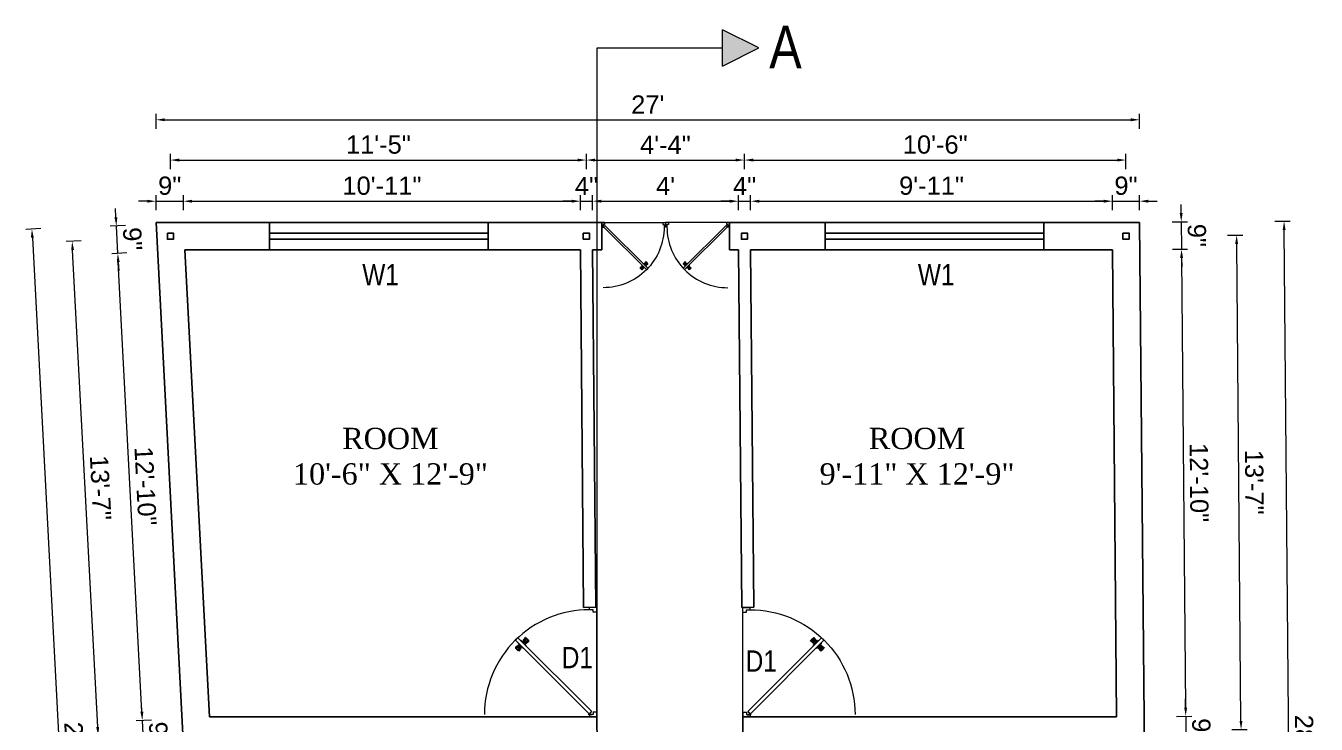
# Model space of a CAD drawing. Header units: inches. Extents: x 380359 to 404964, y -48881 to -44155.
# Drawn here: x 402672.8 to 403097.3, y -46379.9 to -46150.3 of the extents above; entities that cross this region are included whole.
import ezdxf

# ---------------------------------------------------------------- set-up
doc = ezdxf.new("R2010")
doc.units = ezdxf.units.IN
doc.header["$LTSCALE"] = 2
doc.header["$MEASUREMENT"] = 0
doc.header["$PDMODE"] = 34
doc.layers.get('0').update_dxf_attribs({"linetype": 'CONTINUOUS'})
doc.layers.get('DEFPOINTS').update_dxf_attribs({"color": 141, "linetype": 'CONTINUOUS'})
for name, color, linetype, lineweight in [('door', 20, 'CONTINUOUS', 35), ('DOOR & WIN', 1, 'CONTINUOUS', 25), ('PUERTAS', 7, 'CONTINUOUS', 9), ('steps', 253, 'CONTINUOUS', 20)]:
    doc.layers.add(name, color=color, linetype=linetype, lineweight=lineweight)
doc.styles.add('Lettring Text', font='arial.ttf')
doc.styles.get("Standard").update_dxf_attribs({"font": 'ARIALN.TTF'})
doc.dimstyles.new('Copy of Standard', dxfattribs={"dimtxt": 6, "dimasz": 2.875, "dimexe": 2, "dimexo": 4, "dimgap": 2, "dimtad": 1, "dimdec": 0, "dimrnd": 1, "dimzin": 0, "dimdsep": 46, "dimlunit": 4, "dimtxsty": 'Lettring Text', "dimcen": 0.1, "dimclrd": 7, "dimclre": 7, "dimclrt": 7, "dimazin": 0, "dimtfac": 0.645, "dimtdec": 0, "dimtmove": 1, "dimatfit": 0, "dimfxl": 3, "dimfxlon": 1, "dimtfillclr": 256, "dimtolj": 1, "dimtzin": 0, "dimlwd": -1, "dimlwe": -1, "dimarcsym": 2})

# ---------------------------------------------------------------- blocks, each defined once
blk = doc.blocks.new('2ft6in')
at = {"layer": 'PUERTAS', "color": 2}
for p, q in [((0.84, 2.1), (21.02, 22.28)), ((21.71, 21.6), (1.47, 1.37)), ((18.33, 21.76), (18.31, 21.77)), ((21.71, 21.6), (21.02, 22.28)), ((21.18, 18.9), (21.2, 18.89)), ((0, 2), (0, 0)), ((0.6, 2), (0, 2)), ((1.33, 0), (0, 0)), ((0.6, 1.26), (0.6, 2.04)), ((0.67, 1.26), (0.6, 1.26)), ((0.67, 1.26), (0.67, 2.01)), ((0.67, 1), (0.67, 1.26)), ((1.33, 1), (0.67, 1)), ((1.31, 1.53), (0.79, 2.06)), ((1.36, 1.58), (0.81, 2.12)), ((1.36, 1.58), (1.31, 1.53)), ((1.47, 1.37), (1.31, 1.53)), ((1.33, 0), (1.33, 1)), ((28.67, 0), (28.67, 1)), ((28.67, 1), (29.33, 1)), ((28.67, 0), (30, 0)), ((29.33, 1), (29.33, 2)), ((29.33, 2), (30, 2)), ((30, 0), (30, 2))]:
    blk.add_line(p, q, dxfattribs=at)
at = {"layer": 'PUERTAS', "color": 8}
for p, q in [((18.81, 20.78), (18.04, 21.4)), ((18.86, 20.83), (18.08, 21.46)), ((18.95, 20.92), (18.2, 21.58)), ((18.44, 21.9), (18.31, 21.77)), ((19.07, 21.03), (18.34, 21.72)), ((18.44, 21.9), (18.56, 22.02)), ((18.58, 22.01), (18.56, 22.02)), ((19.3, 21.26), (18.61, 22)), ((19.42, 21.38), (18.75, 22.14)), ((19.51, 21.48), (18.88, 22.26)), ((18.91, 20.27), (19.19, 20.69)), ((19.55, 21.53), (18.93, 22.3)), ((19.13, 20.8), (19.03, 20.9)), ((19.15, 20.82), (19.05, 20.92)), ((19.09, 20.44), (19.25, 20.76)), ((19.19, 20.87), (19.1, 20.96)), ((19.25, 20.93), (19.16, 21.02)), ((19.28, 20.63), (19.32, 20.83)), ((19.4, 21.08), (19.31, 21.17)), ((19.47, 21.15), (19.38, 21.24)), ((19.43, 20.78), (19.4, 20.9)), ((19.51, 21.19), (19.42, 21.28)), ((19.55, 20.91), (19.43, 20.94)), ((19.53, 21.21), (19.44, 21.3)), ((19.7, 21.06), (19.51, 21.01)), ((19.89, 21.24), (19.58, 21.08)), ((20.07, 21.42), (19.64, 21.15)), ((19.69, 19.49), (20.12, 19.76)), ((19.87, 19.67), (20.18, 19.83)), ((20.06, 19.85), (20.25, 19.9)), ((20.21, 20), (20.33, 19.97)), ((20.21, 19.38), (20.83, 18.61)), ((20.23, 19.7), (20.32, 19.61)), ((20.25, 19.72), (20.34, 19.63)), ((20.25, 19.43), (20.88, 18.65)), ((20.29, 19.76), (20.38, 19.67)), ((20.33, 20.13), (20.36, 20.01)), ((20.34, 19.53), (21, 18.77)), ((20.36, 19.83), (20.45, 19.74)), ((20.48, 20.28), (20.44, 20.08)), ((20.46, 19.64), (21.14, 18.91)), ((20.5, 19.98), (20.6, 19.89)), ((20.67, 20.47), (20.51, 20.15)), ((20.85, 20.64), (20.57, 20.22)), ((20.57, 20.04), (20.66, 19.95)), ((20.61, 20.09), (20.7, 19.99)), ((20.63, 20.11), (20.72, 20.01)), ((20.69, 19.87), (21.42, 19.19)), ((20.81, 19.99), (21.56, 19.33)), ((20.9, 20.08), (21.68, 19.45)), ((20.95, 20.13), (21.72, 19.51)), ((21.32, 19.01), (21.2, 18.89)), ((21.32, 19.01), (21.44, 19.14)), ((21.43, 19.15), (21.44, 19.14)), ((0, 0), (30, 0))]:
    blk.add_line(p, q, dxfattribs=at)
at = {"layer": 'PUERTAS', "color": 1}
for p, q in [((18.06, 21.44), (18.48, 21.86)), ((18.74, 20.79), (18.06, 21.34)), ((18.08, 21.51), (18.45, 21.88)), ((18.11, 21.49), (18.08, 21.51)), ((18.82, 22.25), (18.45, 21.88)), ((18.9, 22.28), (18.48, 21.86)), ((18.84, 22.23), (18.82, 22.25)), ((18.83, 20.8), (19.18, 21.15)), ((18.84, 20.21), (19.1, 20.6)), ((18.85, 20.11), (18.84, 20.12)), ((18.92, 20.89), (18.93, 20.88)), ((19.54, 21.59), (18.99, 22.27)), ((19.02, 20.88), (19.24, 21.1)), ((19.12, 20.8), (19.03, 20.89)), ((19.1, 20.7), (19.11, 20.69)), ((19.1, 20.6), (19.1, 20.6)), ((19.11, 20.79), (19.33, 21.01)), ((19.54, 21.5), (19.18, 21.15)), ((19.45, 21.31), (19.24, 21.1)), ((19.55, 21.22), (19.33, 21.01)), ((19.45, 21.41), (19.45, 21.41)), ((19.54, 21.22), (19.45, 21.31)), ((19.53, 19.43), (19.54, 19.42)), ((19.64, 21.23), (19.64, 21.23)), ((19.64, 19.42), (20.02, 19.67)), ((19.74, 21.24), (19.73, 21.23)), ((20.12, 21.49), (19.74, 21.24)), ((20.02, 19.67), (20.03, 19.68)), ((20.12, 19.68), (20.12, 19.68)), ((20.21, 19.69), (20.43, 19.9)), ((20.22, 21.48), (20.22, 21.49)), ((20.22, 19.41), (20.57, 19.76)), ((20.22, 19.69), (20.31, 19.6)), ((20.22, 19.32), (20.76, 18.64)), ((20.31, 19.6), (20.52, 19.81)), ((20.31, 19.5), (20.31, 19.5)), ((20.65, 20.12), (20.43, 19.9)), ((20.74, 20.03), (20.52, 19.81)), ((20.93, 20.11), (20.57, 19.76)), ((20.64, 20.11), (20.73, 20.02)), ((20.66, 20.31), (20.65, 20.31)), ((20.65, 20.21), (20.65, 20.22)), ((20.91, 20.7), (20.66, 20.31)), ((20.84, 20.02), (20.83, 20.03)), ((20.86, 18.63), (21.28, 19.05)), ((20.91, 20.8), (20.91, 20.79)), ((20.91, 18.68), (20.94, 18.66)), ((20.94, 18.66), (21.31, 19.03)), ((21.02, 20.12), (21.7, 19.57)), ((21.7, 19.47), (21.28, 19.05)), ((21.67, 19.4), (21.31, 19.03)), ((21.65, 19.42), (21.67, 19.4))]:
    blk.add_line(p, q, dxfattribs=at)
at = {"layer": 'PUERTAS', "color": 2}
for radius in [0.129, 0.0627]:
    blk.add_circle((0.68, 2.14), radius, dxfattribs=at)
at = {"layer": 'PUERTAS', "color": 8}
blk.add_arc((0.68, 2.14), 28.65, 359.72845, 90.03333, dxfattribs=at)
at = {"layer": 'PUERTAS', "color": 1}
for centre, start, end in [((18.78, 20.84), 231.07637, 315), ((18.89, 20.16), 135, 225), ((18.94, 22.23), 38.92363, 135), ((18.97, 20.93), 225, 315), ((19.16, 20.74), 135, 219.74275), ((19.06, 20.65), 315, 39.74275), ((19.4, 21.36), 315, 45), ((19.49, 21.55), 315, 38.92363), ((19.59, 19.47), 225, 315), ((19.6, 21.18), 50.25725, 135), ((19.68, 21.28), 230.25725, 315), ((20.07, 19.63), 50.25725, 135), ((20.17, 21.44), 45, 135), ((20.16, 19.73), 230.25725, 315), ((20.27, 19.36), 135, 218.92363), ((20.35, 19.55), 135, 225), ((20.7, 20.26), 135, 219.74275), ((20.6, 20.17), 315, 39.74275), ((20.78, 19.98), 45, 135), ((20.82, 18.68), 218.92363, 315), ((20.87, 20.75), 315, 45), ((20.98, 20.07), 51.07637, 135), ((21.65, 19.52), 315, 51.07637)]:
    blk.add_arc(centre, 0.0667, start, end, dxfattribs=at)
blk = doc.blocks.new('*U224')
at = {"color": 3, "xscale": -1}
blk.add_blockref('2ft6in', (42, 0), dxfattribs=at)
blk = doc.blocks.new('MAIN DLOOR')
at = {"layer": 'door', "color": 3, "yscale": 0.7999999999374268, "zscale": 0.7999999998966563, "rotation": 180}
for p, xscale in [((11264.75, 306.61), 0.7999999999592546), ((11245.55, 306.61), -0.7999999999592546)]:
    blk.add_blockref('*U224', p, dxfattribs=dict(at, xscale=xscale))
blk = doc.blocks.new('3ft')
at = {"layer": 'PUERTAS', "color": 6}
for p, q in [((1.01, 2.52), (25.23, 26.74)), ((26.05, 25.92), (1.77, 1.64)), ((26.05, 25.92), (25.23, 26.74)), ((0, 2.4), (0, 0)), ((0.72, 2.4), (0, 2.4)), ((1.6, 0), (0, 0)), ((0.72, 1.52), (0.72, 2.44)), ((0.8, 1.52), (0.72, 1.52)), ((0.8, 1.52), (0.8, 2.41)), ((0.8, 1.2), (0.8, 1.52)), ((1.6, 1.2), (0.8, 1.2)), ((1.57, 1.84), (0.94, 2.47)), ((1.63, 1.89), (0.97, 2.55)), ((1.63, 1.89), (1.57, 1.84)), ((1.77, 1.64), (1.57, 1.84)), ((1.6, 0), (1.6, 1.2)), ((34.4, 0), (34.4, 1.2)), ((34.4, 1.2), (35.2, 1.2)), ((34.4, 0), (36, 0)), ((35.2, 1.2), (35.2, 2.4)), ((35.2, 2.4), (36, 2.4)), ((36, 0), (36, 2.4))]:
    blk.add_line(p, q, dxfattribs=at)
at = {"layer": 'PUERTAS', "color": 8}
for p, q in [((22.57, 24.94), (21.65, 25.68)), ((22.63, 24.99), (21.69, 25.75)), ((22.74, 25.1), (21.84, 25.9)), ((22.13, 26.28), (21.98, 26.13)), ((22.88, 25.24), (22.01, 26.06)), ((22.13, 26.28), (22.27, 26.42)), ((22.29, 26.41), (22.27, 26.42)), ((23.16, 25.52), (22.34, 26.39)), ((23.3, 25.66), (22.5, 26.56)), ((23.41, 25.77), (22.65, 26.71)), ((23.46, 25.83), (22.72, 26.75)), ((23.36, 25.37), (23.25, 25.49)), ((23.41, 25.43), (23.3, 25.54)), ((23.44, 25.45), (23.33, 25.56)), ((23.87, 25.49), (23.49, 25.3)), ((24.08, 25.71), (23.57, 25.38)), ((22.69, 24.32), (23.02, 24.83)), ((22.95, 24.96), (22.84, 25.07)), ((22.98, 24.99), (22.86, 25.1)), ((23.03, 25.04), (22.91, 25.15)), ((22.91, 24.53), (23.1, 24.91)), ((23.11, 25.12), (22.99, 25.23)), ((23.13, 24.76), (23.18, 24.99)), ((23.28, 25.3), (23.17, 25.41)), ((23.31, 24.94), (23.28, 25.08)), ((23.46, 25.09), (23.32, 25.13)), ((23.64, 25.27), (23.41, 25.22)), ((23.63, 23.38), (24.14, 23.72)), ((23.84, 23.6), (24.22, 23.79)), ((24.07, 23.82), (24.3, 23.88)), ((24.25, 24), (24.39, 23.97)), ((24.25, 23.26), (24.99, 22.34)), ((24.27, 23.64), (24.38, 23.53)), ((24.3, 23.67), (24.41, 23.56)), ((24.3, 23.32), (25.06, 22.38)), ((24.35, 23.72), (24.46, 23.61)), ((24.4, 24.15), (24.43, 24.01)), ((24.41, 23.43), (25.2, 22.53)), ((24.43, 23.8), (24.54, 23.69)), ((24.58, 24.33), (24.52, 24.1)), ((24.55, 23.57), (25.37, 22.7)), ((24.6, 23.97), (24.72, 23.86)), ((24.8, 24.56), (24.61, 24.18)), ((25.02, 24.77), (24.68, 24.26)), ((24.68, 24.05), (24.79, 23.94)), ((24.73, 24.1), (24.85, 23.99)), ((24.76, 24.13), (24.87, 24.02)), ((24.83, 23.85), (25.7, 23.03)), ((24.97, 23.99), (25.87, 23.2)), ((25.08, 24.1), (26.02, 23.34)), ((25.14, 24.15), (26.06, 23.41)), ((25.58, 22.82), (25.43, 22.67)), ((25.58, 22.82), (25.73, 22.97)), ((25.72, 22.98), (25.73, 22.97)), ((0, 0), (36, 0))]:
    blk.add_line(p, q, dxfattribs=at)
at = {"layer": 'PUERTAS', "color": 1}
for p, q in [((21.67, 25.73), (22.17, 26.23)), ((22.49, 24.95), (21.67, 25.61)), ((21.7, 25.82), (22.14, 26.26)), ((21.73, 25.79), (21.7, 25.82)), ((22.58, 26.7), (22.14, 26.26)), ((22.67, 26.73), (22.17, 26.23)), ((22.61, 26.67), (22.58, 26.7)), ((23.45, 25.91), (22.79, 26.73)), ((23.44, 25.81), (23.02, 25.38)), ((23.34, 25.58), (23.08, 25.32)), ((23.46, 25.47), (23.19, 25.21)), ((23.33, 25.7), (23.34, 25.69)), ((23.45, 25.46), (23.33, 25.57)), ((23.57, 25.47), (23.57, 25.47)), ((24.15, 25.79), (23.68, 25.48)), ((23.68, 25.48), (23.68, 25.48)), ((24.27, 25.78), (24.26, 25.79)), ((22.6, 24.96), (23.02, 25.38)), ((22.61, 24.25), (22.92, 24.72)), ((22.62, 24.13), (22.61, 24.14)), ((22.7, 25.07), (22.71, 25.06)), ((22.82, 25.06), (23.08, 25.32)), ((22.94, 24.95), (22.83, 25.07)), ((22.92, 24.72), (22.92, 24.72)), ((22.93, 24.94), (23.19, 25.21)), ((22.93, 24.84), (22.93, 24.83)), ((23.44, 23.31), (23.45, 23.3)), ((23.56, 23.3), (24.03, 23.61)), ((24.03, 23.61), (24.03, 23.62)), ((24.14, 23.62), (24.14, 23.62)), ((24.25, 23.62), (24.51, 23.89)), ((24.26, 23.29), (24.69, 23.71)), ((24.26, 23.63), (24.37, 23.52)), ((24.26, 23.18), (24.92, 22.37)), ((24.37, 23.52), (24.63, 23.77)), ((24.37, 23.4), (24.37, 23.4)), ((24.78, 24.15), (24.51, 23.89)), ((24.89, 24.03), (24.63, 23.77)), ((25.11, 24.14), (24.69, 23.71)), ((24.77, 24.14), (24.88, 24.03)), ((24.79, 24.38), (24.78, 24.37)), ((24.78, 24.26), (24.78, 24.26)), ((25.1, 24.84), (24.79, 24.38)), ((25, 24.03), (25, 24.03)), ((25.04, 22.36), (25.54, 22.86)), ((25.09, 24.96), (25.1, 24.95)), ((25.1, 22.42), (25.13, 22.39)), ((25.13, 22.39), (25.57, 22.83)), ((25.22, 24.14), (26.03, 23.48)), ((26.04, 23.37), (25.54, 22.86)), ((26.01, 23.27), (25.57, 22.83)), ((25.98, 23.3), (26.01, 23.27))]:
    blk.add_line(p, q, dxfattribs=at)
at = {"layer": 'PUERTAS', "color": 2}
for p, q in [((21.99, 26.11), (21.98, 26.13)), ((25.42, 22.68), (25.43, 22.67))]:
    blk.add_line(p, q, dxfattribs=at)
at = {"layer": 'PUERTAS', "color": 6}
for radius in [0.155, 0.0752]:
    blk.add_circle((0.82, 2.56), radius, dxfattribs=at)
blk.add_arc((0.82, 2.56), 34.38, 359.7285, 90.0333, dxfattribs=at)
at = {"layer": 'PUERTAS', "color": 1}
for centre, start, end in [((22.73, 26.68), 38.9236, 135), ((23.28, 25.63), 315, 45), ((23.39, 25.86), 315, 38.9236), ((23.51, 25.41), 50.2572, 135), ((23.62, 25.53), 230.2572, 315), ((24.2, 25.73), 45, 135), ((22.54, 25.01), 231.0764, 315), ((22.67, 24.2), 135, 225), ((22.77, 25.12), 225, 315), ((22.99, 24.89), 135, 219.7428), ((22.87, 24.78), 315, 39.7428), ((23.51, 23.36), 225, 315), ((24.09, 23.56), 50.2572, 135), ((24.2, 23.68), 230.2572, 315), ((24.32, 23.23), 135, 218.9236), ((24.42, 23.46), 135, 225), ((24.84, 24.31), 135, 219.7428), ((24.72, 24.21), 315, 39.7428), ((24.94, 23.98), 45, 135), ((24.98, 22.42), 218.9236, 315), ((25.04, 24.89), 315, 45), ((25.17, 24.08), 51.0764, 135), ((25.98, 23.42), 315, 51.0764)]:
    blk.add_arc(centre, 0.08, start, end, dxfattribs=at)
blk = doc.blocks.new('*U222')
at = {"color": 3, "xscale": -1}
blk.add_blockref('3ft', (42, 0), dxfattribs=at)
blk = doc.blocks.new('*D354')
at = {"layer": 'DEFPOINTS', "color": 0, "ltscale": 0.5, "transparency": 16777216}
for p in [(402724.65, -46207.97), (402715.64, -46214.97), (402724.65, -46214.97)]:
    blk.add_point(p, dxfattribs=at)
at = {"layer": 'steps', "color": 7, "ltscale": 0.5, "transparency": 16777216}
for p, q in [((402715.64, -46210.97), (402715.64, -46205.97)), ((402724.65, -46210.97), (402724.65, -46205.97)), ((402712.76, -46207.97), (402709.89, -46207.97)), ((402715.64, -46207.97), (402724.65, -46207.97)), ((402727.53, -46207.97), (402730.4, -46207.97))]:
    blk.add_line(p, q, dxfattribs=at)
for points in [[(402712.76, -46207.49), (402712.76, -46208.45), (402715.64, -46207.97)], [(402727.53, -46207.49), (402727.53, -46208.45), (402724.65, -46207.97)]]:
    blk.add_solid(points, dxfattribs=at)
at = {"layer": 'steps', "color": 7, "ltscale": 0.5, "transparency": 16777216, "insert": (402720.15, -46202.91), "char_height": 6, "attachment_point": 5, "style": 'Lettring Text'}
blk.add_mtext('\\A1;9"', dxfattribs=at)
blk = doc.blocks.new('*D322')
at = {"layer": 'DEFPOINTS', "color": 0, "ltscale": 0.5, "transparency": 16777216}
for p in [(402855.24, -46207.97), (402724.65, -46214.97), (402855.24, -46223.97)]:
    blk.add_point(p, dxfattribs=at)
at = {"layer": 'steps', "color": 7, "ltscale": 0.5, "transparency": 16777216}
for p, q in [((402724.65, -46210.97), (402724.65, -46205.97)), ((402855.24, -46210.97), (402855.24, -46205.97)), ((402727.53, -46207.97), (402852.37, -46207.97))]:
    blk.add_line(p, q, dxfattribs=at)
for points in [[(402727.53, -46207.49), (402727.53, -46208.45), (402724.65, -46207.97)], [(402852.37, -46207.49), (402852.37, -46208.45), (402855.24, -46207.97)]]:
    blk.add_solid(points, dxfattribs=at)
at = {"layer": 'steps', "color": 7, "ltscale": 0.5, "transparency": 16777216, "insert": (402789.95, -46202.91), "char_height": 6, "attachment_point": 5, "style": 'Lettring Text'}
blk.add_mtext('\\A1;10\'-11"', dxfattribs=at)
blk = doc.blocks.new('*D323')
at = {"layer": 'DEFPOINTS', "color": 0, "ltscale": 0.5, "transparency": 16777216}
for p in [(402859.24, -46207.97), (402855.24, -46223.97), (402859.24, -46223.97)]:
    blk.add_point(p, dxfattribs=at)
at = {"layer": 'steps', "color": 7, "ltscale": 0.5, "transparency": 16777216}
for p, q in [((402855.24, -46210.97), (402855.24, -46205.97)), ((402859.24, -46210.97), (402859.24, -46205.97)), ((402852.37, -46207.97), (402849.49, -46207.97)), ((402855.24, -46207.97), (402859.24, -46207.97)), ((402862.12, -46207.97), (402864.99, -46207.97))]:
    blk.add_line(p, q, dxfattribs=at)
for points in [[(402852.37, -46207.49), (402852.37, -46208.45), (402855.24, -46207.97)], [(402862.12, -46207.49), (402862.12, -46208.45), (402859.24, -46207.97)]]:
    blk.add_solid(points, dxfattribs=at)
at = {"layer": 'steps', "color": 7, "ltscale": 0.5, "transparency": 16777216, "insert": (402857.24, -46202.97), "char_height": 6, "attachment_point": 5, "style": 'Lettring Text'}
blk.add_mtext('\\A1;4"', dxfattribs=at)
blk = doc.blocks.new('*D324')
at = {"layer": 'DEFPOINTS', "color": 0, "ltscale": 0.5, "transparency": 16777216}
for p in [(402907.24, -46207.97), (402859.24, -46223.97), (402907.24, -46223.97)]:
    blk.add_point(p, dxfattribs=at)
at = {"layer": 'steps', "color": 7, "ltscale": 0.5, "transparency": 16777216}
for p, q in [((402859.24, -46210.97), (402859.24, -46205.97)), ((402907.24, -46210.97), (402907.24, -46205.97)), ((402862.12, -46207.97), (402904.37, -46207.97))]:
    blk.add_line(p, q, dxfattribs=at)
for points in [[(402862.12, -46207.49), (402862.12, -46208.45), (402859.24, -46207.97)], [(402904.37, -46207.49), (402904.37, -46208.45), (402907.24, -46207.97)]]:
    blk.add_solid(points, dxfattribs=at)
at = {"layer": 'steps', "color": 7, "ltscale": 0.5, "transparency": 16777216, "insert": (402883.24, -46202.97), "char_height": 6, "attachment_point": 5, "style": 'Lettring Text'}
blk.add_mtext("\\A1;4'", dxfattribs=at)
blk = doc.blocks.new('*D325')
at = {"layer": 'DEFPOINTS', "color": 0, "ltscale": 0.5, "transparency": 16777216}
for p in [(402911.24, -46207.97), (402907.24, -46223.97), (402911.24, -46223.97)]:
    blk.add_point(p, dxfattribs=at)
at = {"layer": 'steps', "color": 7, "ltscale": 0.5, "transparency": 16777216}
for p, q in [((402907.24, -46210.97), (402907.24, -46205.97)), ((402911.24, -46210.97), (402911.24, -46205.97)), ((402904.37, -46207.97), (402901.49, -46207.97)), ((402907.24, -46207.97), (402911.24, -46207.97)), ((402914.12, -46207.97), (402916.99, -46207.97))]:
    blk.add_line(p, q, dxfattribs=at)
for points in [[(402904.37, -46207.49), (402904.37, -46208.45), (402907.24, -46207.97)], [(402914.12, -46207.49), (402914.12, -46208.45), (402911.24, -46207.97)]]:
    blk.add_solid(points, dxfattribs=at)
at = {"layer": 'steps', "color": 7, "ltscale": 0.5, "transparency": 16777216, "insert": (402909.24, -46202.97), "char_height": 6, "attachment_point": 5, "style": 'Lettring Text'}
blk.add_mtext('\\A1;4"', dxfattribs=at)
blk = doc.blocks.new('*D326')
at = {"layer": 'DEFPOINTS', "color": 0, "ltscale": 0.5, "transparency": 16777216}
for p in [(403030.25, -46207.97), (402911.24, -46223.97), (403030.25, -46223.97)]:
    blk.add_point(p, dxfattribs=at)
at = {"layer": 'steps', "color": 7, "ltscale": 0.5, "transparency": 16777216}
for p, q in [((402911.24, -46210.97), (402911.24, -46205.97)), ((403030.25, -46210.97), (403030.25, -46205.97)), ((402914.12, -46207.97), (403027.37, -46207.97))]:
    blk.add_line(p, q, dxfattribs=at)
for points in [[(402914.12, -46207.49), (402914.12, -46208.45), (402911.24, -46207.97)], [(403027.37, -46207.49), (403027.37, -46208.45), (403030.25, -46207.97)]]:
    blk.add_solid(points, dxfattribs=at)
at = {"layer": 'steps', "color": 7, "ltscale": 0.5, "transparency": 16777216, "insert": (402970.75, -46202.91), "char_height": 6, "attachment_point": 5, "style": 'Lettring Text'}
blk.add_mtext('\\A1;9\'-11"', dxfattribs=at)
blk = doc.blocks.new('*D327')
at = {"layer": 'DEFPOINTS', "color": 0, "ltscale": 0.5, "transparency": 16777216}
for p in [(403039.17, -46207.97), (403039.17, -46214.97), (403030.25, -46223.97)]:
    blk.add_point(p, dxfattribs=at)
at = {"layer": 'steps', "color": 7, "ltscale": 0.5, "transparency": 16777216}
for p, q in [((403030.25, -46210.97), (403030.25, -46205.97)), ((403039.17, -46210.97), (403039.17, -46205.97)), ((403027.37, -46207.97), (403024.5, -46207.97)), ((403030.25, -46207.97), (403039.17, -46207.97)), ((403042.04, -46207.97), (403044.92, -46207.97))]:
    blk.add_line(p, q, dxfattribs=at)
for points in [[(403027.37, -46207.49), (403027.37, -46208.45), (403030.25, -46207.97)], [(403042.04, -46207.49), (403042.04, -46208.45), (403039.17, -46207.97)]]:
    blk.add_solid(points, dxfattribs=at)
at = {"layer": 'steps', "color": 7, "ltscale": 0.5, "transparency": 16777216, "insert": (403034.71, -46202.91), "char_height": 6, "attachment_point": 5, "style": 'Lettring Text'}
blk.add_mtext('\\A1;9"', dxfattribs=at)
blk = doc.blocks.new('*D340')
at = {"layer": 'DEFPOINTS', "color": 0, "ltscale": 0.5, "transparency": 16777216}
for p in [(402857.2, -46194.44), (402720.38, -46219.47), (402857.2, -46219.47)]:
    blk.add_point(p, dxfattribs=at)
at = {"layer": 'steps', "color": 7, "ltscale": 0.5, "transparency": 16777216}
for p, q in [((402720.38, -46197.44), (402720.38, -46192.44)), ((402723.26, -46194.44), (402854.33, -46194.44)), ((402857.2, -46197.44), (402857.2, -46192.44))]:
    blk.add_line(p, q, dxfattribs=at)
for points in [[(402723.26, -46193.96), (402723.26, -46194.92), (402720.38, -46194.44)], [(402854.33, -46193.96), (402854.33, -46194.92), (402857.2, -46194.44)]]:
    blk.add_solid(points, dxfattribs=at)
at = {"layer": 'steps', "color": 7, "ltscale": 0.5, "transparency": 16777216, "insert": (402788.79, -46189.38), "char_height": 6, "attachment_point": 5, "style": 'Lettring Text'}
blk.add_mtext('\\A1;11\'-5"', dxfattribs=at)
blk = doc.blocks.new('*D341')
at = {"layer": 'DEFPOINTS', "color": 0, "ltscale": 0.5, "transparency": 16777216}
for p in [(402909.2, -46194.44), (402857.2, -46219.47), (402909.2, -46219.47)]:
    blk.add_point(p, dxfattribs=at)
at = {"layer": 'steps', "color": 7, "ltscale": 0.5, "transparency": 16777216}
for p, q in [((402857.2, -46197.44), (402857.2, -46192.44)), ((402860.08, -46194.44), (402906.33, -46194.44)), ((402909.2, -46197.44), (402909.2, -46192.44))]:
    blk.add_line(p, q, dxfattribs=at)
for points in [[(402860.08, -46193.96), (402860.08, -46194.92), (402857.2, -46194.44)], [(402906.33, -46193.96), (402906.33, -46194.92), (402909.2, -46194.44)]]:
    blk.add_solid(points, dxfattribs=at)
at = {"layer": 'steps', "color": 7, "ltscale": 0.5, "transparency": 16777216, "insert": (402883.2, -46189.44), "char_height": 6, "attachment_point": 5, "style": 'Lettring Text'}
blk.add_mtext('\\A1;4\'-4"', dxfattribs=at)
blk = doc.blocks.new('*D342')
at = {"layer": 'DEFPOINTS', "color": 0, "ltscale": 0.5, "transparency": 16777216}
for p in [(403034.71, -46194.44), (402909.2, -46219.47), (403034.71, -46219.47)]:
    blk.add_point(p, dxfattribs=at)
at = {"layer": 'steps', "color": 7, "ltscale": 0.5, "transparency": 16777216}
for p, q in [((402909.2, -46197.44), (402909.2, -46192.44)), ((402912.08, -46194.44), (403031.83, -46194.44)), ((403034.71, -46197.44), (403034.71, -46192.44))]:
    blk.add_line(p, q, dxfattribs=at)
for points in [[(402912.08, -46193.96), (402912.08, -46194.92), (402909.2, -46194.44)], [(403031.83, -46193.96), (403031.83, -46194.92), (403034.71, -46194.44)]]:
    blk.add_solid(points, dxfattribs=at)
at = {"layer": 'steps', "color": 7, "ltscale": 0.5, "transparency": 16777216, "insert": (402971.96, -46189.38), "char_height": 6, "attachment_point": 5, "style": 'Lettring Text'}
blk.add_mtext('\\A1;10\'-6"', dxfattribs=at)
blk = doc.blocks.new('*D343')
at = {"layer": 'DEFPOINTS', "color": 0, "ltscale": 0.5, "transparency": 16777216}
for p in [(403039.17, -46181.2), (402715.64, -46214.97), (403039.17, -46214.97)]:
    blk.add_point(p, dxfattribs=at)
at = {"layer": 'steps', "color": 7, "ltscale": 0.5, "transparency": 16777216}
for p, q in [((402715.64, -46184.2), (402715.64, -46179.2)), ((402718.51, -46181.2), (403036.29, -46181.2)), ((403039.17, -46184.2), (403039.17, -46179.2))]:
    blk.add_line(p, q, dxfattribs=at)
for points in [[(402718.51, -46180.72), (402718.51, -46181.68), (402715.64, -46181.2)], [(403036.29, -46180.72), (403036.29, -46181.68), (403039.17, -46181.2)]]:
    blk.add_solid(points, dxfattribs=at)
at = {"layer": 'steps', "color": 7, "ltscale": 0.5, "transparency": 16777216, "insert": (402877.4, -46176.19), "char_height": 6, "attachment_point": 5, "style": 'Lettring Text'}
blk.add_mtext("\\A1;27'", dxfattribs=at)
blk = doc.blocks.new('*D358')
at = {"layer": 'DEFPOINTS', "color": 0, "ltscale": 0.5, "transparency": 16777216}
for p in [(402733.67, -46377.51), (402711.14, -46378.69), (402733.67, -46386.51)]:
    blk.add_point(p, dxfattribs=at)
at = {"layer": 'steps', "color": 7, "ltscale": 0.5, "transparency": 16777216}
for p, q in [((402710.99, -46375.82), (402710.84, -46372.95)), ((402714.14, -46378.53), (402709.15, -46378.79)), ((402711.61, -46387.66), (402711.14, -46378.69)), ((402714.61, -46387.51), (402709.62, -46387.77)), ((402711.77, -46390.54), (402711.92, -46393.41))]:
    blk.add_line(p, q, dxfattribs=at)
for points in [[(402711.47, -46375.79), (402710.51, -46375.84), (402711.14, -46378.69)], [(402712.24, -46390.51), (402711.29, -46390.56), (402711.61, -46387.66)]]:
    blk.add_solid(points, dxfattribs=at)
at = {"layer": 'steps', "color": 7, "ltscale": 0.5, "transparency": 16777216, "insert": (402716.44, -46382.91), "char_height": 6, "attachment_point": 5, "rotation": 273.008, "style": 'Lettring Text'}
blk.add_mtext('\\A1;9"', dxfattribs=at)
blk = doc.blocks.new('*D359')
at = {"layer": 'DEFPOINTS', "color": 0, "ltscale": 0.5, "transparency": 16777216}
for p in [(402725.12, -46223.97), (402703.07, -46225.13), (402733.67, -46377.51)]:
    blk.add_point(p, dxfattribs=at)
at = {"layer": 'steps', "color": 7, "ltscale": 0.5, "transparency": 16777216}
for p, q in [((402706.07, -46224.97), (402701.08, -46225.23)), ((402710.99, -46375.82), (402703.22, -46228)), ((402714.14, -46378.53), (402709.15, -46378.79))]:
    blk.add_line(p, q, dxfattribs=at)
for points in [[(402703.7, -46227.97), (402702.75, -46228.02), (402703.07, -46225.13)], [(402711.47, -46375.79), (402710.51, -46375.84), (402711.14, -46378.69)]]:
    blk.add_solid(points, dxfattribs=at)
at = {"layer": 'steps', "color": 7, "ltscale": 0.5, "transparency": 16777216, "insert": (402712.16, -46301.64), "char_height": 6, "attachment_point": 5, "rotation": 273.008, "style": 'Lettring Text'}
blk.add_mtext('\\A1;12\'-10"', dxfattribs=at)
blk = doc.blocks.new('*D337')
at = {"layer": 'DEFPOINTS', "color": 0, "ltscale": 0.5, "transparency": 16777216}
for p in [(402702.6, -46216.13), (402724.65, -46214.97), (402725.12, -46223.97)]:
    blk.add_point(p, dxfattribs=at)
at = {"layer": 'steps', "color": 7, "ltscale": 0.5, "transparency": 16777216}
for p, q in [((402702.45, -46213.26), (402702.3, -46210.39)), ((402705.6, -46215.97), (402700.6, -46216.23)), ((402703.07, -46225.13), (402702.6, -46216.13)), ((402706.07, -46224.97), (402701.08, -46225.23)), ((402703.22, -46228), (402703.38, -46230.87))]:
    blk.add_line(p, q, dxfattribs=at)
for points in [[(402702.93, -46213.23), (402701.97, -46213.28), (402702.6, -46216.13)], [(402703.7, -46227.97), (402702.75, -46228.02), (402703.07, -46225.13)]]:
    blk.add_solid(points, dxfattribs=at)
at = {"layer": 'steps', "color": 7, "ltscale": 0.5, "transparency": 16777216, "insert": (402707.89, -46220.36), "char_height": 6, "attachment_point": 5, "rotation": 273.008, "style": 'Lettring Text'}
blk.add_mtext('\\A1;9"', dxfattribs=at)
blk = doc.blocks.new('*D339')
at = {"layer": 'DEFPOINTS', "color": 0, "ltscale": 0.5, "transparency": 16777216}
for p in [(402720.38, -46219.47), (402688.06, -46221.17), (402728.92, -46382.01)]:
    blk.add_point(p, dxfattribs=at)
at = {"layer": 'steps', "color": 7, "ltscale": 0.5, "transparency": 16777216}
for p, q in [((402691.05, -46221.01), (402686.06, -46221.27)), ((402696.45, -46380.83), (402688.21, -46224.04)), ((402699.6, -46383.55), (402694.6, -46383.81))]:
    blk.add_line(p, q, dxfattribs=at)
for points in [[(402688.69, -46224.01), (402687.73, -46224.06), (402688.06, -46221.17)], [(402696.93, -46380.81), (402695.97, -46380.86), (402696.6, -46383.7)]]:
    blk.add_solid(points, dxfattribs=at)
at = {"layer": 'steps', "color": 7, "ltscale": 0.5, "transparency": 16777216, "insert": (402697.39, -46302.17), "char_height": 6, "attachment_point": 5, "rotation": 273.008, "style": 'Lettring Text'}
blk.add_mtext('\\A1;13\'-7"', dxfattribs=at)
blk = doc.blocks.new('*D328')
at = {"layer": 'DEFPOINTS', "color": 0, "ltscale": 0.5, "transparency": 16777216}
for p in [(402715.64, -46214.97), (402733.27, -46550.51), (402692.44, -46552.65)]:
    blk.add_point(p, dxfattribs=at)
at = {"layer": 'steps', "color": 7, "ltscale": 0.5, "transparency": 16777216}
for p, q in [((402677.8, -46216.96), (402672.81, -46217.22)), ((402674.96, -46219.99), (402692.29, -46549.78)), ((402695.43, -46552.49), (402690.44, -46552.76))]:
    blk.add_line(p, q, dxfattribs=at)
for points in [[(402675.43, -46219.96), (402674.48, -46220.01), (402674.81, -46217.12)], [(402692.76, -46549.75), (402691.81, -46549.81), (402692.44, -46552.65)]]:
    blk.add_solid(points, dxfattribs=at)
at = {"layer": 'steps', "color": 7, "ltscale": 0.5, "transparency": 16777216, "insert": (402688.68, -46384.62), "char_height": 6, "attachment_point": 5, "rotation": 273.008, "style": 'Lettring Text'}
blk.add_mtext("\\A1;28'", dxfattribs=at)
blk = doc.blocks.new('*D332')
at = {"layer": 'DEFPOINTS', "color": 0, "ltscale": 0.5, "transparency": 16777216}
for p in [(403030.17, -46214.97), (403030.25, -46223.97), (403052.98, -46223.76)]:
    blk.add_point(p, dxfattribs=at)
at = {"layer": 'steps', "color": 7, "ltscale": 0.5, "transparency": 16777216}
for p, q in [((403052.87, -46211.89), (403052.84, -46209.01)), ((403049.89, -46214.79), (403054.89, -46214.75)), ((403052.89, -46214.76), (403052.98, -46223.76)), ((403049.98, -46223.79), (403054.98, -46223.75)), ((403053, -46226.64), (403053.03, -46229.51))]:
    blk.add_line(p, q, dxfattribs=at)
for points in [[(403053.35, -46211.89), (403052.39, -46211.89), (403052.89, -46214.76)], [(403053.48, -46226.63), (403052.52, -46226.64), (403052.98, -46223.76)]]:
    blk.add_solid(points, dxfattribs=at)
at = {"layer": 'steps', "color": 7, "ltscale": 0.5, "transparency": 16777216, "insert": (403058, -46219.22), "char_height": 6, "attachment_point": 5, "rotation": 270.5182, "style": 'Lettring Text'}
blk.add_mtext('\\A1;9"', dxfattribs=at)
blk = doc.blocks.new('*D333')
at = {"layer": 'DEFPOINTS', "color": 0, "ltscale": 0.5, "transparency": 16777216}
for p in [(403030.25, -46223.97), (403031.64, -46377.51), (403054.36, -46377.3)]:
    blk.add_point(p, dxfattribs=at)
at = {"layer": 'steps', "color": 7, "ltscale": 0.5, "transparency": 16777216}
for p, q in [((403049.98, -46223.79), (403054.98, -46223.75)), ((403053, -46226.64), (403054.34, -46374.43)), ((403051.36, -46377.33), (403056.36, -46377.28))]:
    blk.add_line(p, q, dxfattribs=at)
for points in [[(403053.48, -46226.63), (403052.52, -46226.64), (403052.98, -46223.76)], [(403054.82, -46374.42), (403053.86, -46374.43), (403054.36, -46377.3)]]:
    blk.add_solid(points, dxfattribs=at)
at = {"layer": 'steps', "color": 7, "ltscale": 0.5, "transparency": 16777216, "insert": (403058.73, -46300.49), "char_height": 6, "attachment_point": 5, "rotation": 270.5182, "style": 'Lettring Text'}
blk.add_mtext('\\A1;12\'-10"', dxfattribs=at)
blk = doc.blocks.new('*D334')
at = {"layer": 'DEFPOINTS', "color": 0, "ltscale": 0.5, "transparency": 16777216}
for p in [(403031.64, -46377.51), (403031.72, -46386.51), (403054.45, -46386.3)]:
    blk.add_point(p, dxfattribs=at)
at = {"layer": 'steps', "color": 7, "ltscale": 0.5, "transparency": 16777216}
for p, q in [((403054.34, -46374.43), (403054.31, -46371.55)), ((403051.36, -46377.33), (403056.36, -46377.28)), ((403054.36, -46377.3), (403054.45, -46386.3)), ((403051.45, -46386.33), (403056.45, -46386.28)), ((403054.47, -46389.18), (403054.5, -46392.05))]:
    blk.add_line(p, q, dxfattribs=at)
for points in [[(403054.82, -46374.42), (403053.86, -46374.43), (403054.36, -46377.3)], [(403054.95, -46389.17), (403053.99, -46389.18), (403054.45, -46386.3)]]:
    blk.add_solid(points, dxfattribs=at)
at = {"layer": 'steps', "color": 7, "ltscale": 0.5, "transparency": 16777216, "insert": (403059.47, -46381.75), "char_height": 6, "attachment_point": 5, "rotation": 270.5182, "style": 'Lettring Text'}
blk.add_mtext('\\A1;9"', dxfattribs=at)
blk = doc.blocks.new('*D329')
at = {"layer": 'DEFPOINTS', "color": 0, "ltscale": 0.5, "transparency": 16777216}
for p in [(403034.71, -46219.47), (403071.1, -46219.14), (403036.18, -46382.01)]:
    blk.add_point(p, dxfattribs=at)
at = {"layer": 'steps', "color": 7, "ltscale": 0.5, "transparency": 16777216}
for p, q in [((403068.1, -46219.17), (403073.1, -46219.12)), ((403072.54, -46378.8), (403071.12, -46222.02)), ((403069.57, -46381.7), (403074.57, -46381.66))]:
    blk.add_line(p, q, dxfattribs=at)
for points in [[(403071.6, -46222.01), (403070.64, -46222.02), (403071.1, -46219.14)], [(403073.02, -46378.8), (403072.06, -46378.81), (403072.57, -46381.68)]]:
    blk.add_solid(points, dxfattribs=at)
at = {"layer": 'steps', "color": 7, "ltscale": 0.5, "transparency": 16777216, "insert": (403076.9, -46300.36), "char_height": 6, "attachment_point": 5, "rotation": 270.5182, "style": 'Lettring Text'}
blk.add_mtext('\\A1;13\'-7"', dxfattribs=at)
blk = doc.blocks.new('*D331')
at = {"layer": 'DEFPOINTS', "color": 0, "ltscale": 0.5, "transparency": 16777216}
for p in [(403039.17, -46214.97), (403086.71, -46214.54), (403042.2, -46550.51)]:
    blk.add_point(p, dxfattribs=at)
at = {"layer": 'steps', "color": 7, "ltscale": 0.5, "transparency": 16777216}
for p, q in [((403083.71, -46214.57), (403088.71, -46214.52)), ((403089.72, -46547.2), (403086.73, -46217.41)), ((403086.74, -46550.1), (403091.74, -46550.06))]:
    blk.add_line(p, q, dxfattribs=at)
for points in [[(403087.21, -46217.41), (403086.26, -46217.42), (403086.71, -46214.54)], [(403090.2, -46547.2), (403089.24, -46547.21), (403089.74, -46550.08)]]:
    blk.add_solid(points, dxfattribs=at)
at = {"layer": 'steps', "color": 7, "ltscale": 0.5, "transparency": 16777216, "insert": (403093.29, -46382.26), "char_height": 6, "attachment_point": 5, "rotation": 270.5182, "style": 'Lettring Text'}
blk.add_mtext("\\A1;28'", dxfattribs=at)

msp = doc.modelspace()

# ---------------------------------------------------------------- hatches: boundary and pattern name
at = {"linetype": 'ByBlock', "lineweight": 5}
msp.add_hatch(color=7, dxfattribs=at).paths.add_polyline_path([(402913.95, -46157.6), (402901.95, -46163.6), (402901.95, -46151.6)])

# ---------------------------------------------------------------- linework, layer by layer
at = {"color": 7, "linetype": 'ByBlock', "lineweight": 5}
for p, q in [((402901.95, -46163.6), (402901.95, -46151.6)), ((402913.95, -46157.6), (402901.95, -46151.6)), ((402860.78, -46606.37), (402860.78, -46157.6)), ((402860.78, -46157.6), (402901.95, -46157.6)), ((402901.95, -46163.6), (402913.95, -46157.6))]:
    msp.add_line(p, q, dxfattribs=at)
at = {"ltscale": 0.5}
for p, q in [((402862.24, -46214.97), (402715.64, -46214.97)), ((402715.64, -46214.97), (402733.27, -46550.51)), ((402752.94, -46214.97), (402752.94, -46223.97)), ((402824.94, -46214.97), (402824.94, -46223.97)), ((402862.24, -46223.97), (402862.24, -46214.97)), ((403039.17, -46214.97), (402904.24, -46214.97)), ((402904.24, -46223.97), (402904.24, -46214.97)), ((402935.71, -46214.97), (402935.71, -46223.97)), ((403007.71, -46214.97), (403007.71, -46223.97)), ((403042.2, -46550.51), (403039.17, -46214.97)), ((402752.94, -46218.47), (402824.94, -46218.47)), ((403007.71, -46218.47), (402935.71, -46218.47)), ((402855.24, -46223.97), (402725.12, -46223.97)), ((402725.12, -46223.97), (402733.19, -46377.51)), ((402752.94, -46220.47), (402824.94, -46220.47)), ((402856.31, -46341.51), (402855.24, -46223.97)), ((402860.3, -46341.47), (402859.24, -46223.97)), ((402908.31, -46341.51), (402907.24, -46223.97)), ((402912.31, -46341.47), (402911.24, -46223.97)), ((403030.25, -46223.97), (402911.24, -46223.97)), ((403007.71, -46220.47), (402935.71, -46220.47)), ((403031.64, -46377.51), (403030.25, -46223.97)), ((402856.31, -46341.51), (402860.3, -46341.47)), ((402908.31, -46341.51), (402912.31, -46341.47)), ((402733.19, -46377.51), (402860.63, -46377.51)), ((402860.71, -46386.51), (402860.63, -46377.47)), ((402908.63, -46377.51), (403031.64, -46377.51)), ((402908.71, -46386.51), (402908.63, -46377.51))]:
    msp.add_line(p, q, dxfattribs=at)
for points in [[(402719.38, -46218.47), (402721.38, -46218.47), (402721.38, -46220.47), (402719.38, -46220.47)], [(402856.2, -46218.47), (402858.2, -46218.47), (402858.2, -46220.47), (402856.2, -46220.47)], [(402908.2, -46218.47), (402910.2, -46218.47), (402910.2, -46220.47), (402908.2, -46220.47)], [(403033.71, -46218.47), (403035.71, -46218.47), (403035.71, -46220.47), (403033.71, -46220.47)]]:
    msp.add_lwpolyline(points, close=True, dxfattribs=at)
for points in [[(402862.24, -46223.97), (402859.24, -46223.97)], [(402907.24, -46223.97), (402904.24, -46223.97)]]:
    msp.add_lwpolyline(points, dxfattribs=at)

# ---------------------------------------------------------------- block references
at = {"layer": 'DOOR & WIN', "xscale": -0.875, "yscale": 0.8696265757972128, "zscale": 0.8696265757972128}
msp.add_blockref('MAIN DLOOR', (412731.5, -46481.61), dxfattribs=at)
at = {"layer": 'DOOR & WIN', "xscale": -1, "rotation": 90}
msp.add_blockref('*U222', (402860.63, -46335.51), dxfattribs=at)
at = {"layer": 'DOOR & WIN', "rotation": 270}
msp.add_blockref('*U222', (402908.63, -46335.51), dxfattribs=at)

# ---------------------------------------------------------------- texts
at = {"color": 7, "linetype": 'ByBlock', "lineweight": 5, "insert": (402928.05, -46150.31), "char_height": 14, "width": 26.5803, "attachment_point": 3}
msp.add_mtext('A', dxfattribs=at)
at = {"layer": 'steps', "color": 7, "ltscale": 0.3, "char_height": 7}
for s, insert, width, attachment_point in [('W1', (402789.51, -46235.65), 18.6213, 8), ('W1', (402972.27, -46235.65), 18.6213, 8), ('{\\fTimes New Roman|b0|i0|c0|p18;ROOM\\P10\'-6" X 12\'-9"}', (402792.76, -46282.46), 67.6616, 2), ('{\\fTimes New Roman|b0|i0|c0|p18;ROOM\\P9\'-11" X 12\'-9"}', (402965.98, -46282.46), 67.6616, 2)]:
    msp.add_mtext(s, dxfattribs=dict(at, insert=insert, width=width, attachment_point=attachment_point))
at = {"layer": 'steps', "color": 7, "ltscale": 0.3, "char_height": 7, "attachment_point": 8}
for insert in [(402854.24, -46361.5), (402914.72, -46362.66)]:
    msp.add_mtext_dynamic_manual_height_columns('{\\W1;D1}', width=18.6213, gutter_width=40, heights=[0], dxfattribs=dict(at, insert=insert))

# ---------------------------------------------------------------- dimensions: what is measured, and where the dimension line sits
at = {"layer": 'steps', "ltscale": 0.5}
for base, p1, p2, picture, middle in [((403039.17, -46181.2), (402715.64, -46214.97), (403039.17, -46214.97), '*D343', (402877.4, -46176.19)), ((402857.2, -46194.44), (402720.38, -46219.47), (402857.2, -46219.47), '*D340', (402788.79, -46189.38)), ((402909.2, -46194.44), (402857.2, -46219.47), (402909.2, -46219.47), '*D341', (402883.2, -46189.44)), ((403034.71, -46194.44), (402909.2, -46219.47), (403034.71, -46219.47), '*D342', (402971.96, -46189.38)), ((402855.24, -46207.97), (402724.65, -46214.97), (402855.24, -46223.97), '*D322', (402789.95, -46202.91)), ((402907.24, -46207.97), (402859.24, -46223.97), (402907.24, -46223.97), '*D324', (402883.24, -46202.97)), ((403030.25, -46207.97), (402911.24, -46223.97), (403030.25, -46223.97), '*D326', (402970.75, -46202.91))]:
    dim = msp.add_linear_dim(base=base, p1=p1, p2=p2, dimstyle='Copy of Standard', dxfattribs=at)
    dim.commit()
    dim.dimension.update_dxf_attribs({"geometry": picture, "text_midpoint": middle})
for base, p1, p2, picture, middle in [((402724.65, -46207.97), (402715.64, -46214.97), (402724.65, -46214.97), '*D354', (402720.15, -46207.97)), ((402859.24, -46207.97), (402855.24, -46223.97), (402859.24, -46223.97), '*D323', (402857.24, -46207.97)), ((402911.24, -46207.97), (402907.24, -46223.97), (402911.24, -46223.97), '*D325', (402909.24, -46207.97)), ((403039.17, -46207.97), (403030.25, -46223.97), (403039.17, -46214.97), '*D327', (403034.71, -46207.97))]:
    dim = msp.add_linear_dim(base=base, p1=p1, p2=p2, dimstyle='Copy of Standard', dxfattribs=at)
    dim.commit()
    dim.dimension.update_dxf_attribs({"geometry": picture, "text_midpoint": middle, "dimtype": 160})
for base, p1, p2, angle, picture, middle, dimtype in [((402702.6, -46216.13), (402725.12, -46223.97), (402724.65, -46214.97), 273.008, '*D337', (402702.84, -46220.63), 160), ((403052.98, -46223.76), (403030.17, -46214.97), (403030.25, -46223.97), 270.5182, '*D332', (403052.93, -46219.26), 161), ((402711.14, -46378.69), (402733.67, -46386.51), (402733.67, -46377.51), 273.008, '*D358', (402711.38, -46383.18), 160), ((403054.45, -46386.3), (403031.64, -46377.51), (403031.72, -46386.51), 90.5182, '*D334', (403054.4, -46381.8), 160)]:
    dim = msp.add_linear_dim(base=base, p1=p1, p2=p2, angle=angle, dimstyle='Copy of Standard', dxfattribs=at)
    dim.commit()
    dim.dimension.update_dxf_attribs({"geometry": picture, "text_midpoint": middle, "dimtype": dimtype})
for p1, p2, distance, picture, middle in [((402715.64, -46214.97), (402733.27, -46550.51), -40.89, '*D328', (402688.68, -46384.62)), ((403042.2, -46550.51), (403039.17, -46214.97), -47.54, '*D331', (403093.29, -46382.26)), ((403036.18, -46382.01), (403034.71, -46219.47), -36.39, '*D329', (403076.9, -46300.36))]:
    dim = msp.add_aligned_dim(p1=p1, p2=p2, distance=distance, dimstyle='Copy of Standard', dxfattribs=at)
    dim.commit()
    dim.dimension.update_dxf_attribs({"geometry": picture, "text_midpoint": middle})
for base, p1, p2, angle, picture, middle in [((402688.06, -46221.17), (402728.92, -46382.01), (402720.38, -46219.47), 273.008, '*D339', (402697.39, -46302.17)), ((402703.07, -46225.13), (402733.67, -46377.51), (402725.12, -46223.97), 273.008, '*D359', (402712.16, -46301.64)), ((403054.36, -46377.3), (403030.25, -46223.97), (403031.64, -46377.51), 90.5182, '*D333', (403058.73, -46300.49))]:
    dim = msp.add_linear_dim(base=base, p1=p1, p2=p2, angle=angle, dimstyle='Copy of Standard', dxfattribs=at)
    dim.commit()
    dim.dimension.update_dxf_attribs({"geometry": picture, "text_midpoint": middle})

doc.saveas('drawing.dxf')
